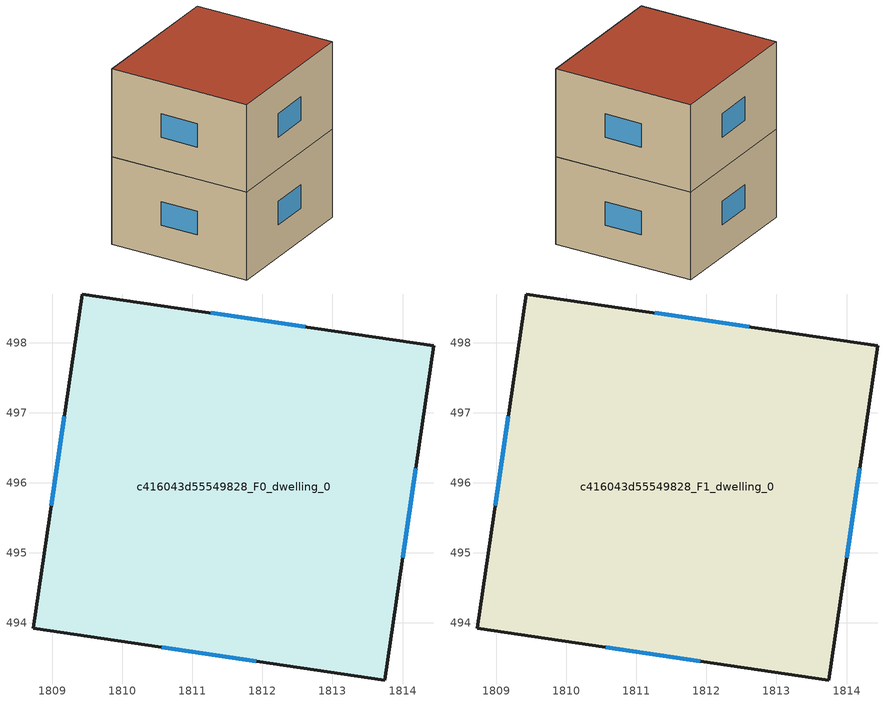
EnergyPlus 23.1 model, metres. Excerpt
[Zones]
c416043d55549828_F0_dwelling_0
 floor ground (EU_floor_Construction): 1814.45,497.96 1813.75,493.18 1808.73,493.92 1809.43,498.7 z0
 wall outside (EU_wall_Construction): 1809.43,498.7 1808.73,493.92 1813.75,493.18 1814.45,497.96 1809.43,498.7 z0:3
 window (EU_Window_Construction): 1809.17,496.95 1808.98,495.67 / 1812.61,498.23 1811.26,498.42 / 1814,494.93 1814.19,496.21 / 1810.56,493.65 1811.91,493.46 z1.1:1.9
c416043d55549828_F1_dwelling_0
 floor to c416043d55549828_F0_dwelling_0 (EU_floor_Construction): 1814.45,497.96 1813.75,493.18 1808.73,493.92 1809.43,498.7 z3
 wall outside (EU_wall_Construction): 1809.43,498.7 1808.73,493.92 1813.75,493.18 1814.45,497.96 1809.43,498.7 z3:6
 window (EU_Window_Construction): 1809.17,496.95 1808.98,495.67 / 1812.61,498.23 1811.26,498.42 / 1814,494.93 1814.19,496.21 / 1810.56,493.65 1811.91,493.46 z4.1:4.9
 roof outside (EU_roof_Construction): 1813.75,493.18 1814.45,497.96 1809.43,498.7 1808.73,493.92 z6
[Building]
EU S2 Campaign: North Axis=0; Terrain=City; Solar Distribution=FullExterior
[Site:Location]
Bologna: Latitude=44.5; Longitude=11.25; Time Zone=1; Elevation=37
[SizingPeriod:WeatherFileDays]
AnnualSizingPeriod: Begin Month=1; Begin Day of Month=1; End Month=12; End Day of Month=31; Day of Week for Start Day=Monday; Use Weather File Daylight Saving Period=No; Use Weather File Rain and Snow Indicators=No
[MATERIAL]
EU_InternalMass_Material: Roughness=MediumRough; Thickness=0.1; Conductivity=1; Density=1800; Specific Heat=900; Thermal Absorptance=0.9; Solar Absorptance=0.7; Visible Absorptance=0.7
[MATERIAL:NOMASS] Roughness=MediumRough; Thermal Absorptance=0.9; Solar Absorptance=0.7; Visible Absorptance=0.7
Name | Thermal Resistance
EU_wall_NoMass | 0.753012
EU_roof_NoMass | 0.675676
EU_floor_NoMass | 0.609756
[WINDOWMATERIAL:SIMPLEGLAZINGSYSTEM]
EU_Window_SimpleGlazing: UFactor=4.6; Solar Heat Gain Coefficient=0.85; Visible Transmittance=0.85
[CONSTRUCTION]
EU_wall_Construction: EU_wall_NoMass
EU_roof_Construction: EU_roof_NoMass
EU_floor_Construction: EU_floor_NoMass
EU_Window_Construction: EU_Window_SimpleGlazing
EU_InternalMass_Construction: EU_InternalMass_Material
[ZONE] Type=1; Multiplier=1; Ceiling Height=autocalculate; Floor Area=autocalculate; Part of Total Floor Area=Yes
Name | Volume
c416043d55549828_F0_dwelling_0 | 73.3894
c416043d55549828_F1_dwelling_0 | 73.3901
[INTERNALMASS] Construction=EU_InternalMass_Construction; Surface Area=24.4634
Name | Zone or ZoneList
c416043d55549828_F0_dwelling_0_EU_InternalMass | c416043d55549828_F0_dwelling_0
c416043d55549828_F1_dwelling_0_EU_InternalMass | c416043d55549828_F1_dwelling_0
[OTHEREQUIPMENT] Fuel Type=Electricity; Design Level Calculation Method=Watts/Area; Power per Zone Floor Area=1; Fraction Latent=0; Fraction Radiant=0; Fraction Lost=0; Carbon Dioxide Generation Rate=0; EndUse Subcategory=EU_Step8_InternalGains
Name | Zone or ZoneList or Space or SpaceList | Schedule
EU_Step8_InternalGain_c416043d55549828_F0_dwelling_0_f000 | c416043d55549828_F0_dwelling_0 | EU_Step8_GainSchedule_c416043d55549828_F0_dwelling_0_f000
EU_Step8_InternalGain_c416043d55549828_F1_dwelling_0_f000 | c416043d55549828_F1_dwelling_0 | EU_Step8_GainSchedule_c416043d55549828_F1_dwelling_0_f000
[ZONEVENTILATION:DESIGNFLOWRATE] Schedule=EU_AlwaysOn; Design Flow Rate Calculation Method=AirChanges/Hour; Air Changes per Hour=0.64; Ventilation Type=Natural; Fan Pressure Rise=0; Fan Total Efficiency=1; Constant Term Coefficient=1; Temperature Term Coefficient=0; Velocity Term Coefficient=0; Velocity Squared Term Coefficient=0; Minimum Indoor Temperature=-100; Maximum Indoor Temperature=100; Delta Temperature=-100; Minimum Outdoor Temperature=-100; Maximum Outdoor Temperature=100; Maximum Wind Speed=40
Name | Zone or ZoneList or Space or SpaceList
EU_ConstantAir_c416043d55549828_F0_dwelling_0 | c416043d55549828_F0_dwelling_0
EU_ConstantAir_c416043d55549828_F1_dwelling_0 | c416043d55549828_F1_dwelling_0
[HVACTEMPLATE:THERMOSTAT] Constant Heating Setpoint=20; Constant Cooling Setpoint=50
EU_HeatOnly_c416043d55549828_F0_dwelling_0; EU_HeatOnly_c416043d55549828_F1_dwelling_0
[HVACTEMPLATE:ZONE:IDEALLOADSAIRSYSTEM] System Availability Schedule=EU_AlwaysOn; Maximum Heating Supply Air Temperature=50; Minimum Cooling Supply Air Temperature=13; Maximum Heating Supply Air Humidity Ratio=0.0156; Minimum Cooling Supply Air Humidity Ratio=0.0077; Heating Limit=NoLimit; Cooling Limit=NoLimit; Heating Availability Schedule=EU_AlwaysOn; Cooling Availability Schedule=EU_CoolingOff; Dehumidification Control Type=ConstantSensibleHeatRatio; Cooling Sensible Heat Ratio=0.7; Dehumidification Setpoint=60; Humidification Control Type=None; Humidification Setpoint=30; Outdoor Air Method=None; Outdoor Air Flow Rate per Person=0.00944; Outdoor Air Flow Rate per Zone Floor Area=0; Outdoor Air Flow Rate per Zone=0; Demand Controlled Ventilation Type=None; Outdoor Air Economizer Type=NoEconomizer; Heat Recovery Type=None; Sensible Heat Recovery Effectiveness=0.7; Latent Heat Recovery Effectiveness=0.65
Name | Template Thermostat
c416043d55549828_F0_dwelling_0 | EU_HeatOnly_c416043d55549828_F0_dwelling_0
c416043d55549828_F1_dwelling_0 | EU_HeatOnly_c416043d55549828_F1_dwelling_0
[SIZING:ZONE] Zone Cooling Design Supply Air Temperature Input Method=SupplyAirTemperature; Zone Cooling Design Supply Air Temperature=13; Zone Heating Design Supply Air Temperature Input Method=SupplyAirTemperature; Zone Heating Design Supply Air Temperature=50; Zone Cooling Design Supply Air Humidity Ratio=0.008; Zone Heating Design Supply Air Humidity Ratio=0.008; Cooling Design Air Flow Method=DesignDay; Cooling Design Air Flow Rate=0; Cooling Minimum Air Flow per Zone Floor Area=0.000762; Cooling Minimum Air Flow=0; Cooling Minimum Air Flow Fraction=0.2; Heating Design Air Flow Method=DesignDay; Heating Design Air Flow Rate=0; Heating Maximum Air Flow per Zone Floor Area=0.002032; Heating Maximum Air Flow=0.141576; Heating Maximum Air Flow Fraction=0.3; Account for Dedicated Outdoor Air System=No; Dedicated Outdoor Air System Control Strategy=NeutralSupplyAir; Dedicated Outdoor Air Low Setpoint Temperature for Design=autosize; Dedicated Outdoor Air High Setpoint Temperature for Design=autosize; Zone Load Sizing Method=Sensible Load Only No Latent Load; Zone Latent Cooling Design Supply Air Humidity Ratio Input Method=HumidityRatioDifference; Zone Cooling Design Supply Air Humidity Ratio Difference=0.005; Zone Latent Heating Design Supply Air Humidity Ratio Input Method=HumidityRatioDifference; Zone Humidification Design Supply Air Humidity Ratio Difference=0.005
c416043d55549828_F0_dwelling_0; c416043d55549828_F1_dwelling_0
[SCHEDULE:CONSTANT]
Name | Hourly Value
EU_AlwaysOn | 1
EU_CoolingOff | 0
[SCHEDULE:FILE] Column Number=1; Rows to Skip at Top=0; Number of Hours of Data=8760; Column Separator=Comma; Interpolate to Timestep=No; Minutes per Item=60; Adjust Schedule for Daylight Savings=Yes
Name | File
EU_Step8_GainSchedule_c416043d55549828_F0_dwelling_0_f000 | ../../schedules/c416043d55549828/c416043d55549828_F0_dwelling_0_f000_gain.csv
EU_Step8_GainSchedule_c416043d55549828_F1_dwelling_0_f000 | ../../schedules/c416043d55549828/c416043d55549828_F1_dwelling_0_f000_gain.csv
